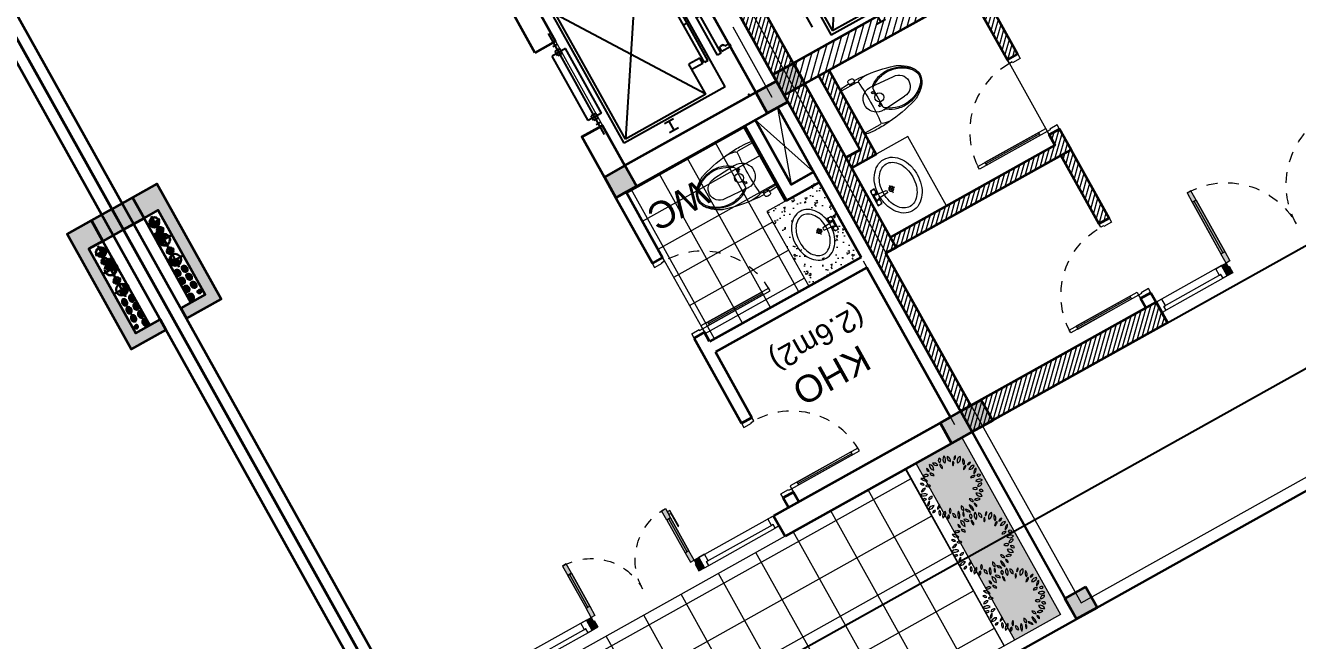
# Model space of a CAD drawing. Header units: millimetres. Extents: x 567980 to 569372, y 2065777 to 2066674.
# Drawn here: x 569128.49 to 569140.37, y 2066338.13 to 2066343.87 of the extents above; entities that cross this region are included whole.
import ezdxf
from ezdxf.enums import TextEntityAlignment as Align

# ---------------------------------------------------------------- set-up
doc = ezdxf.new("R2010")
doc.units = ezdxf.units.MM
for name, pattern in [('ACAD_ISO03W100', [30, 12, -18]), ('CENTER', [3, 1.5, -0.5, 0.5, -0.5]), ('CENTER2', [1.125, 0.75, -0.125, 0.125, -0.125]), ('CONTINOUS', [0]), ('DIVIDEX22', [1.25, 0.625, -0.25, 0, -0.125, 0, -0.25]), ('HIDDEN', [0.75, 0.5, -0.25]), ('PHANTOM2', [1.25, 0.625, -0.125, 0.125, -0.125, 0.125, -0.125]), ('PHANTOM3', [1.5, 0.625, -0.125, 0.125, -0.125, 0.125, -0.125, 0.125, -0.125])]:
    doc.linetypes.add(name, pattern=pattern)
for name, color, linetype, lineweight in [('A-CAY', 76, 'Continuous', 13), ('A-COT VACH', 2, 'Continuous', 35), ('A-CUA', 25, 'Continuous', 5), ('A-DIM', 251, 'Continuous', 15), ('A-HATCH', 251, 'Continuous', 5), ('A-NET THAY', 125, 'Continuous', 18), ('A-NOI THAT', 44, 'Continuous', 9), ('A-TEXT', 7, 'Continuous', 18), ('A-TRUC', 250, 'CENTER', 5), ('A-TUONG', 255, 'Continuous', 35), ('boDnv', 54, 'Continuous', 25), ('E- RANH GIOI', 1, 'CENTER', 13), ('E-NoiThat', 32, 'Continuous', 9), ('N1.1-CN', 4, 'CONTINOUS', 35), ('N1.3-TN', 6, 'CENTER2', 35), ('N1.4-TP', 4, 'PHANTOM2', 35), ('N1.5-TH', 2, 'PHANTOM3', 30), ('N1.6-NM', 3, 'DIVIDEX22', 30), ('N4-OTHER1', 143, 'CONTINOUS', 15)]:
    doc.layers.add(name, color=color, linetype=linetype, lineweight=lineweight)
for name, color, linetype in [('A-NOITHAT', 252, 'Continuous'), ('ChiaLo', 128, 'CENTER'), ('datOlienke', 42, 'Continuous'), ('LoLK', 6, 'Continuous'), ('M-CD', 40, 'ACAD_ISO03W100'), ('M-Control', 170, 'CENTER2'), ('M-RP', 140, 'Continuous'), ('RANHGIOI', 2, 'HIDDEN'), ('ViaHeS', 32, 'Continuous')]:
    doc.layers.add(name, color=color, linetype=linetype)
doc.styles.add('A1-arial', font='arial.ttf')
doc.styles.add('rms', font='romans.shx', dxfattribs={"width": 0.7, "bigfont": 'vns.shx'})
doc.linetypes.add('ADL', pattern='A,0.125,-0.15,["++",rms,S=0.5,R=0,X=0,Y=-0.2245],-1.35,1.125', length=2.75)
pattern_1 = [(45, (0, 0), (-39.7748, 39.7748), [])]

# ---------------------------------------------------------------- blocks, each defined once
blk = doc.blocks.new('NEN')
at = {"layer": 'boDnv', "color": 10, "linetype": 'ADL', "ltscale": 0.25}
blk.add_lwpolyline([(447.024, -28.766, 0.001711), (440.579, -16.796), (434.623, -15.073), (276.129, -103.512), (274.235, -109.654), (280.307, -121.793)], format="xyb", close=True, dxfattribs=at)
at = {"layer": 'ChiaLo', "ltscale": 5}
for points in [[(431.083, -15.903), (440.828, -33.368)], [(425.843, -18.827), (435.588, -36.292)], [(448.369, -29.161), (362.235, -77.223), (352.49, -59.758)]]:
    blk.add_lwpolyline(points, dxfattribs=at)
at = {"layer": 'datOlienke'}
blk.add_lwpolyline([(448.369, -29.161, 0.001887), (441.258, -15.951), (434.5, -13.997), (275.291, -102.834), (273.162, -109.742), (279.88, -123.176)], format="xyb", close=True, dxfattribs=at)
at = {"layer": 'LoLK'}
blk.add_lwpolyline([(441.258, -15.951), (434.5, -13.997), (431.083, -15.903), (440.828, -33.368), (448.369, -29.161, 0.001887)], format="xyb", close=True, dxfattribs=at)
for points in [[(431.083, -15.903), (425.843, -18.827), (435.588, -36.292), (440.828, -33.368)], [(425.843, -18.827), (420.604, -21.751), (430.349, -39.216), (435.588, -36.292)]]:
    blk.add_lwpolyline(points, close=True, dxfattribs=at)
at = {"layer": 'RANHGIOI', "color": 1, "ltscale": 9, "const_width": 1}
blk.add_lwpolyline([(-499.271, -471.636), (-50.48, -321.024, 0.050684), (130.425, -239.135), (301.319, -139.843), (460, -51.299, 0.006594), (435.293, -5.051), (303.078, 234.769), (284.672, 225.077), (-55.993, 76.586), (-56.839, 76.223, -0.005137), (-90.743, 62.093)], format="xyb", dxfattribs=at)
at = {"layer": 'ViaHeS'}
blk.add_lwpolyline([(441.258, -15.951), (434.5, -13.997), (275.291, -102.834), (273.162, -109.742), (288.93, -141.269), (295.49, -143.229), (301.319, -139.843), (453.888, -54.71), (456.773, -45.088, 0.004151)], format="xyb", close=True, dxfattribs=at)
blk.add_lwpolyline([(450.717, -33.576), (448.369, -29.161), (279.88, -123.176), (282.119, -127.653), (450.717, -33.576)], dxfattribs=at)
blk = doc.blocks.new('NEN A')
at = {"layer": 'datOlienke'}
blk.add_lwpolyline([(7.63, 25, 0.001887), (7.857, 40), (2.908, 45), (-179.409, 45), (-184.635, 40.005), (-185.313, 25)], format="xyb", close=True, dxfattribs=at)
at = {"layer": 'LoLK'}
for points in [[(-7.005, 45), (-13.005, 45), (-13.005, 25), (-7.005, 25)], [(-1.005, 45), (-7.005, 45), (-7.005, 25), (-1.005, 25)]]:
    blk.add_lwpolyline(points, close=True, dxfattribs=at)
blk.add_lwpolyline([(7.857, 40), (2.908, 45), (-1.005, 45), (-1.005, 25), (7.63, 25, 0.001887)], format="xyb", close=True, dxfattribs=at)
blk = doc.blocks.new('*U308')
h = blk.add_hatch(color=254)
h.dxf.hatch_style = 1
h.paths.add_polyline_path([(22, 345), (22, 514), (50, 514), (50, 486), (27, 486), (27, 345)])
h = blk.add_hatch(color=253)
h.dxf.hatch_style = 1
h.paths.add_polyline_path([(50, 450), (90, 450), (90, 550), (50, 550)])
h.paths.add_polyline_path([(50, 100), (90, 100), (90, 0), (50, 0)])
h = blk.add_hatch(color=253)
h.dxf.hatch_style = 1
h.paths.add_polyline_path([(1150, 100), (1110, 100), (1110, 0), (1150, 0)])
h.paths.add_polyline_path([(1150, 450), (1110, 450), (1110, 550), (1150, 550)])
h = blk.add_hatch(color=254)
h.dxf.hatch_style = 1
h.paths.add_polyline_path([(50, 450), (90, 450), (90, 100), (50, 100)])
h = blk.add_hatch(color=254)
h.dxf.hatch_style = 1
h.paths.add_polyline_path([(1110, 450), (1150, 450), (1150, 100), (1110, 100)])
h = blk.add_hatch(color=253)
h.dxf.hatch_style = 1
h.paths.add_polyline_path([(0, 0), (50, 0), (50, -40), (60, -40), (60, -110), (0, -110)])
h = blk.add_hatch(color=253)
h.dxf.hatch_style = 1
h.paths.add_polyline_path([(1200, 0), (1150, 0), (1150, -40), (1140, -40), (1140, -110), (1200, -110)])
at = {"linetype": 'Continuous'}
blk.add_line((70, 100), (70, 450), dxfattribs=at)
for p, q in [((90, 450), (90, 100)), ((1110, 450), (1110, 100)), ((1130, 100), (1130, 450))]:
    blk.add_line(p, q)
for points in [[(22, 345), (22, 514), (50, 514), (50, 486), (27, 486), (27, 345)], [(50, 450), (90, 450), (90, 100), (50, 100)], [(1110, 450), (1150, 450), (1150, 100), (1110, 100)], [(0, 0), (50, 0), (50, -40), (60, -40), (60, -110), (0, -110)], [(1200, 0), (1150, 0), (1150, -40), (1140, -40), (1140, -110), (1200, -110)]]:
    blk.add_lwpolyline(points, close=True)
for points in [[(50, 450), (90, 450), (90, 550), (50, 550), (50, 450)], [(1150, 450), (1110, 450), (1110, 550), (1150, 550), (1150, 450)], [(50, 453), (50, 100)], [(1150, 453), (1150, 100)], [(50, 100), (90, 100), (90, 0), (50, 0), (50, 100)], [(1150, 100), (1110, 100), (1110, 0), (1150, 0), (1150, 100)]]:
    blk.add_lwpolyline(points)
at = {"linetype": 'HIDDEN', "ltscale": 30}
for points in [[(600, 0, 0.414214), (50, 550, 0.414214)], [(600, 0, -0.414214), (1150, 550, -0.414214)]]:
    blk.add_lwpolyline(points, format="xyb", dxfattribs=at)
blk = doc.blocks.new('*U295')
at = {"ltscale": 10}
for p, q in [((800, 0), (0, 0)), ((755, -70), (45, -70)), ((755, -110), (45, -110))]:
    blk.add_line(p, q, dxfattribs=at)
for points in [[(0, -110), (45, -110), (45, -70), (60, -70), (60, 0), (0, 0)], [(800, -110), (755, -110), (755, -70), (740, -70), (740, 0), (800, 0)]]:
    blk.add_lwpolyline(points, close=True, dxfattribs=at)
blk = doc.blocks.new('*U307')
blk.add_line((70, -100), (70, -867))
for points in [[(0, 147), (60, 147), (60, 40), (50, 40), (50, 0), (0, 0)], [(1067, 147), (1007, 147), (1007, 40), (1017, 40), (1017, 0), (1067, 0)], [(50, 0), (50, -967), (90, -967), (90, 0)], [(50, -100), (90, -100), (90, -867), (50, -867)]]:
    blk.add_lwpolyline(points, close=True)
at = {"linetype": 'HIDDEN'}
blk.add_arc((50, 0), 967, 270, 0, dxfattribs=at)
blk = doc.blocks.new('AP11B2')
at = {"layer": 'A-NOITHAT'}
for p, q in [((360, 1492), (-360, 1492)), ((-360, 1342), (-360, 1492)), ((360, 1342), (360, 1492)), ((558, 1417), (-568, 1417)), ((-435, 1392), (-435, 1442)), ((-385, 1392), (-385, 1442)), ((-335, 1442), (-385, 1442)), ((-335, 1392), (-385, 1392)), ((-335, 1392), (-335, 1442)), ((385, 1442), (335, 1442)), ((335, 1392), (335, 1442)), ((385, 1392), (335, 1392)), ((385, 1392), (385, 1442)), ((435, 1392), (435, 1442)), ((-725, 166), (-725, 1292)), ((725, 1292), (-725, 1292)), ((-695, 366), (-695, 1262)), ((695, 1262), (-695, 1262)), ((695, 366), (-695, 1262)), ((-695, 366), (695, 1262)), ((360, 1342), (-360, 1342)), ((695, 366), (695, 1262)), ((725, 166), (725, 1292)), ((-850, 757), (-850, 857)), ((-750, 807), (-850, 807)), ((-750, 757), (-750, 857)), ((750, 757), (750, 857)), ((750, 807), (850, 807)), ((850, 757), (850, 857)), ((-360, 366), (-695, 366)), ((-420, 246), (-420, 366)), ((-360, 246), (-360, 366)), ((695, 366), (360, 366)), ((360, 246), (360, 366)), ((420, 246), (420, 366)), ((725, 166), (-725, 166)), ((-360, 246), (-420, 246)), ((417, 226), (-417, 226)), ((-417, 186), (-417, 226)), ((417, 186), (-417, 186)), ((0, 186), (0, 226)), ((420, 246), (360, 246)), ((417, 186), (417, 226)), ((417, 79), (-417, 79)), ((-417, 39), (-417, 79)), ((417, 39), (-417, 39)), ((-407, -67), (-407, 25)), ((-367, 25), (-407, 25)), ((-357, -15), (-357, 15)), ((0, 39), (0, 79)), ((357, -15), (357, 15)), ((407, 25), (367, 25)), ((407, -67), (407, 25)), ((417, 39), (417, 79)), ((-387, -77), (-397, -77)), ((-377, -67), (-377, -25)), ((-367, -25), (-377, -25)), ((377, -25), (367, -25)), ((377, -67), (377, -25)), ((397, -77), (387, -77))]:
    blk.add_line(p, q, dxfattribs=at)
for centre, start, end in [((-367, 15), 0, 90), ((367, 15), 90, 180), ((-397, -67), 180, 270), ((-387, -67), 270, 0), ((-367, -15), 270, 0), ((367, -15), 180, 270), ((387, -67), 180, 270), ((397, -67), 270, 0)]:
    blk.add_arc(centre, 10, start, end, dxfattribs=at)
for p in [(-900, 0), (900, 0)]:
    blk.add_point(p, dxfattribs=at)
blk = doc.blocks.new('*U306')
blk.add_line((70, -100), (70, -867))
for points in [[(0, 147), (60, 147), (60, 40), (50, 40), (50, 0), (0, 0)], [(1067, 147), (1007, 147), (1007, 40), (1017, 40), (1017, 0), (1067, 0)], [(50, 0), (50, -967), (90, -967), (90, 0)], [(50, -100), (90, -100), (90, -867), (50, -867)]]:
    blk.add_lwpolyline(points, close=True)
at = {"linetype": 'HIDDEN'}
blk.add_arc((50, 0), 967, 270, 0, dxfattribs=at)
blk = doc.blocks.new('cot 220')
at = {"layer": 'A-COT VACH'}
h = blk.add_hatch(color=256, dxfattribs=at)
h.dxf.hatch_style = 1
h.paths.add_polyline_path([(110, 110), (-110, 110), (-110, -110), (110, -110)])
blk.add_lwpolyline([(-110, -110), (110, -110), (110, 110), (-110, 110)], close=True, dxfattribs=at)
blk = doc.blocks.new('xi')
for p, q in [((31751, -119432), (31751, -119586)), ((31977, -119418), (31763, -119418)), ((31977, -119418), (32191, -119418)), ((32202, -119432), (32202, -119586)), ((32234, -119513), (32202, -119517)), ((32215, -119526), (32202, -119526)), ((32215, -119563), (32202, -119563)), ((32234, -119573), (32202, -119569)), ((32215, -119516), (32215, -119571)), ((32256, -119534), (32256, -119553)), ((31855, -119684), (31870, -119914)), ((31858, -119700), (31867, -119700)), ((31879, -119691), (32075, -119691)), ((31900, -119663), (31900, -119691)), ((31902, -119661), (31912, -119661)), ((31914, -119663), (31914, -119691)), ((31914, -119678), (31927, -119678)), ((31929, -119680), (31929, -119691)), ((32025, -119680), (32025, -119691)), ((32040, -119678), (32027, -119678)), ((32040, -119663), (32040, -119691)), ((32052, -119661), (32042, -119661)), ((32054, -119663), (32054, -119691)), ((32098, -119684), (32083, -119914)), ((32096, -119700), (32087, -119700))]:
    blk.add_line(p, q)
blk.add_circle((31977, -119703), 42.5)
for points in [[(31726, -119541), (31726, -119510), (31728, -119478), (31732, -119447)], [(31732, -119447), (31733, -119431), (31746, -119418), (31763, -119418)], [(31751, -119432), (31751, -119424), (31758, -119418), (31766, -119418)], [(32187, -119418), (32195, -119418), (32202, -119424), (32202, -119432)], [(32191, -119418), (32207, -119418), (32220, -119431), (32221, -119447)], [(32221, -119447), (32224, -119469), (32226, -119492), (32226, -119514)], [(31732, -119673), (31727, -119629), (31725, -119585), (31726, -119541)], [(31744, -119622), (31747, -119614), (31752, -119607), (31758, -119601)], [(31758, -119601), (31754, -119597), (31751, -119592), (31751, -119586)], [(31977, -119611), (31904, -119610), (31831, -119607), (31758, -119601)], [(32195, -119601), (32122, -119607), (32050, -119610), (31977, -119611)], [(32202, -119586), (32202, -119592), (32199, -119597), (32195, -119601)], [(32195, -119601), (32201, -119607), (32206, -119614), (32209, -119622)], [(32228, -119573), (32227, -119606), (32225, -119639), (32221, -119673)], [(31790, -119971), (31759, -119874), (31740, -119774), (31732, -119673)], [(31735, -119709), (31735, -119679), (31738, -119650), (31744, -119622)], [(31801, -119805), (31810, -119769), (31827, -119734), (31850, -119704)], [(31820, -119788), (31832, -119754), (31849, -119723), (31871, -119695)], [(31850, -119704), (31852, -119701), (31854, -119700), (31858, -119700)], [(31871, -119695), (31873, -119692), (31875, -119691), (31879, -119691)], [(31900, -119663), (31900, -119662), (31901, -119661), (31902, -119661)], [(31912, -119661), (31913, -119661), (31914, -119662), (31914, -119663)], [(31927, -119678), (31928, -119678), (31929, -119679), (31929, -119680)], [(32025, -119680), (32025, -119679), (32026, -119678), (32027, -119678)], [(32040, -119663), (32040, -119662), (32041, -119661), (32042, -119661)], [(32052, -119661), (32053, -119661), (32054, -119662), (32054, -119663)], [(32075, -119691), (32078, -119691), (32081, -119692), (32083, -119695)], [(32083, -119695), (32104, -119723), (32122, -119754), (32134, -119788)], [(32096, -119700), (32099, -119700), (32102, -119701), (32104, -119704)], [(32104, -119704), (32127, -119734), (32143, -119769), (32152, -119805)], [(32221, -119673), (32214, -119774), (32194, -119874), (32163, -119971)], [(32209, -119622), (32215, -119650), (32218, -119679), (32218, -119709)], [(31797, -119926), (31789, -119886), (31790, -119845), (31801, -119805)], [(31899, -120097), (31831, -120035), (31796, -119943), (31805, -119851)], [(31805, -119851), (31807, -119829), (31812, -119808), (31820, -119788)], [(32148, -119851), (32158, -119943), (32123, -120035), (32054, -120097)], [(32134, -119788), (32141, -119808), (32146, -119829), (32148, -119851)], [(32152, -119805), (32163, -119845), (32165, -119886), (32157, -119926)], [(31803, -120001), (31798, -119992), (31793, -119981), (31790, -119971)], [(31882, -120098), (31839, -120049), (31809, -119990), (31797, -119926)], [(31977, -120018), (31919, -120018), (31872, -119972), (31870, -119914)], [(32083, -119914), (32082, -119972), (32034, -120018), (31977, -120018)], [(32157, -119926), (32144, -119990), (32115, -120049), (32071, -120098)], [(32163, -119971), (32160, -119981), (32156, -119992), (32151, -120001)], [(31868, -120091), (31842, -120065), (31820, -120035), (31803, -120001)], [(31977, -120138), (31936, -120138), (31896, -120121), (31868, -120091)], [(32085, -120091), (32057, -120121), (32018, -120138), (31977, -120138)], [(32151, -120001), (32134, -120035), (32112, -120065), (32085, -120091)], [(32054, -120097), (32010, -120138), (31943, -120138), (31899, -120097)]]:
    blk.add_open_spline(points, degree=3)
for points in [[(31855, -119684), (31847, -119617), (31896, -119556), (31963, -119549), (31968, -119548), (31972, -119548), (31977, -119548)], [(31977, -119548), (32044, -119548), (32099, -119603), (32099, -119670), (32099, -119675), (32099, -119679), (32098, -119684)], [(32234, -119513), (32245, -119512), (32256, -119521), (32256, -119533), (32256, -119534), (32256, -119534), (32256, -119534)], [(32256, -119553), (32256, -119564), (32246, -119574), (32234, -119574), (32234, -119574), (32234, -119574), (32234, -119573)], [(32071, -120098), (32024, -120150), (31944, -120154), (31892, -120107), (31888, -120104), (31885, -120101), (31882, -120098)]]:
    blk.add_open_spline(points, degree=3, knots=[0, 0, 0, 0, 1, 1, 1, 2, 2, 2, 2])
blk = doc.blocks.new('A$C78CE4EF6')
at = {"linetype": 'Continuous'}
for points in [[(273, 408), (220, 408), (220, 428), (220, 448), (290, 448), (360, 448), (360, 428), (360, 408), (308, 408)], [(323, 438), (258, 438)], [(260, 428), (271, 428)], [(320, 428), (310, 428)], [(255, 282), (290, 282), (326, 282)], [(290, 251), (290, 308)]]:
    blk.add_lwpolyline(points, dxfattribs=at)
for points in [[(40, 215, 0.136399), (60, 141, 0.10697), (119, 79, 0.081394), (196, 43, 0.069468), (290, 30, 0.069468), (384, 43, 0.081394), (461, 79, 0.10697), (520, 141, 0.136399), (540, 215, 0.136399), (520, 289, 0.10697), (461, 351, 0.081394), (384, 387, 0.069468), (290, 400, 0.069468), (196, 387, 0.081394), (119, 351, 0.10697), (60, 289, 0.136399)], [(83, 215, 0.136399), (97, 164, 0.10697), (144, 114, 0.081394), (208, 84, 0.069468), (290, 73, 0.069468), (372, 84, 0.081394), (436, 114, 0.10697), (483, 164, 0.136399), (497, 215, 0.136399), (483, 266, 0.10697), (436, 316, 0.081394), (372, 346, 0.069468), (290, 357, 0.069468), (208, 346, 0.081394), (144, 316, 0.10697), (97, 266, 0.136399)]]:
    blk.add_lwpolyline(points, format="xyb", close=True, dxfattribs=at)
blk.add_lwpolyline([(258, 418), (267, 418, -0.385832), (272, 413), (279, 326, 0.270314), (302, 326), (309, 413, -0.385832), (314, 418), (323, 418)], format="xyb", dxfattribs=at)
for centre, radius in [((240, 428), 20), ((340, 428), 20), ((290, 282), 21.6), ((290, 282), 17.2)]:
    blk.add_circle(centre, radius, dxfattribs=at)
blk = doc.blocks.new('N-ONGDUNG')
at = {"layer": 'N4-OTHER1', "ltscale": 10}
h = blk.add_hatch(dxfattribs=at)
h.set_pattern_fill('ANSI31', color=256, scale=36, angle=-90, style=0)
h.set_pattern_definition([(315, (39548.85, 159241.4585), (3.18198052, 3.18198052), [])])
h.paths.add_polyline_path([(0, 45, -0.414214), (45, 0), (0, 0)])
h.paths.add_polyline_path([(-45, 0, -0.414214), (0, 45), (0, 0, 1)])
h.paths.add_polyline_path([(0, 0), (45, 0, -1)])
at = {"linetype": 'Continuous', "ltscale": 10}
for p, q in [((63, 0), (-63, 0)), ((0, 63), (0, -63))]:
    blk.add_line(p, q, dxfattribs=at)
blk.add_circle((0, 0), 45, dxfattribs=at)
for centre, start, end in [((-22.5, 0), 0, 180), ((22.5, 0), 180, 0)]:
    blk.add_arc(centre, 22.5, start, end, dxfattribs=at)
blk = doc.blocks.new('$cc')
h = blk.add_hatch()
h.set_pattern_fill('_USER', color=8, scale=0.05, angle=45, style=0, pattern_type=0)
h.set_pattern_definition([(45, (-200956.024176, 465343.044346), (-0.0353553390593, 0.0353553390593), [])])
edge = h.paths.add_edge_path()
edge.add_arc((-0.19, -0.25), 0.313, -53.1301, 53.1301, ccw=False)
edge.add_arc((0, 0), 0.5, 90, 270, ccw=False)
edge.add_arc((0.19, 0.25), 0.312, 126.8699, 233.1301)
at = {"color": 8}
blk.add_lwpolyline([(0, 0, -0.5), (0, -0.5, -1), (0, 0.5, 0.5), (0, 0, 0.333333), (0, 0, 0.333333)], format="xyb", dxfattribs=at)
blk.add_circle((0, 0), 0.5)
blk = doc.blocks.new('A$C9810a9bf')
at = {"layer": 'M-RP', "ltscale": 200}
for centre, radius in [((-14.75, 0), 14.75), ((-14.75, 0), 4.75), ((17.95, 0), 17.95), ((17.95, 0), 7.95)]:
    blk.add_circle(centre, radius, dxfattribs=at)
blk.add_ellipse((3.2, 0), major_axis=(-32.7, 0), ratio=0.75611402, dxfattribs=at)
at = {"layer": 'M-RP', "ltscale": 200, "xscale": 9.5, "yscale": 9.5, "zscale": 9.5, "rotation": 180}
blk.add_blockref('$cc', (-14.75, 0), dxfattribs=at)
at = {"layer": 'M-RP', "ltscale": 200, "xscale": 15.9, "yscale": 15.9, "zscale": 15.9}
blk.add_blockref('$cc', (17.95, 0), dxfattribs=at)
blk = doc.blocks.new('A$Caa2107e4')
at = {"layer": 'M-Control', "ltscale": 0.03}
for centre, radius in [((-14.75, 0), 14.75), ((-14.75, 0), 4.75), ((17.95, 0), 17.95), ((17.95, 0), 7.95)]:
    blk.add_circle(centre, radius, dxfattribs=at)
blk.add_ellipse((3.2, 0), major_axis=(-32.7, 0), ratio=0.75611402, dxfattribs=at)
at = {"layer": 'M-Control', "ltscale": 0.03, "xscale": 9.5, "yscale": 9.5, "zscale": 9.5, "rotation": 180}
blk.add_blockref('$cc', (-14.75, 0), dxfattribs=at)
at = {"layer": 'M-Control', "ltscale": 0.03, "xscale": 15.9, "yscale": 15.9, "zscale": 15.9}
blk.add_blockref('$cc', (17.95, 0), dxfattribs=at)
blk = doc.blocks.new('truc kt')
at = {"layer": 'A-HATCH'}
h = blk.add_hatch(color=256, dxfattribs=at)
h.dxf.hatch_style = 1
h.paths.add_polyline_path([(110, 1010), (110, 1120), (-260, 1120), (-260, -110), (0, -110), (0, 110), (-150, 110), (-150, 1010)])
at = {"layer": 'A-TUONG'}
for points in [[(110, 1010), (110, 1120), (-260, 1120), (-260, -110), (0, -110), (0, 110), (-150, 110), (-150, 1010), (110, 1010)], [(0, 110), (0, 1010)]]:
    blk.add_lwpolyline(points, dxfattribs=at)
at = {"layer": 'M-CD', "xscale": 34, "yscale": 34, "zscale": 34}
blk.add_blockref('$cc', (-116, 961), dxfattribs=at)
at = {"layer": 'M-RP', "ltscale": 200, "rotation": 90}
for name, p in [('A$C9810a9bf', (-26, 961)), ('A$Caa2107e4', (-26, 961)), ('A$C9810a9bf', (-101, 876)), ('A$Caa2107e4', (-101, 876)), ('A$C9810a9bf', (-26, 876)), ('A$Caa2107e4', (-26, 876)), ('A$C9810a9bf', (-101, 790)), ('A$Caa2107e4', (-101, 790)), ('A$C9810a9bf', (-101, 705)), ('A$Caa2107e4', (-101, 705)), ('A$C9810a9bf', (-26, 790)), ('A$Caa2107e4', (-26, 790)), ('A$C9810a9bf', (-26, 705)), ('A$Caa2107e4', (-26, 705))]:
    blk.add_blockref(name, p, dxfattribs=at)
at = {"layer": 'N1.1-CN', "xscale": 0.4444444444444456, "yscale": 0.4444444444444456, "zscale": 0.4444444444444456, "rotation": 90}
blk.add_blockref('N-ONGDUNG', (-20, 309), dxfattribs=at)
at = {"layer": 'N1.3-TN', "xscale": -1, "rotation": 270}
blk.add_blockref('N-ONGDUNG', (-65, 192), dxfattribs=at)
at = {"layer": 'N1.4-TP', "xscale": 1.222222222222222, "yscale": 1.222222222222222, "zscale": 1.222222222222222, "rotation": 270}
blk.add_blockref('N-ONGDUNG', (-65, 376), dxfattribs=at)
at = {"layer": 'N1.5-TH', "xscale": 0.6666666666666677, "yscale": 0.6666666666666677, "zscale": 0.6666666666666677, "rotation": 90}
for p in [(-65, 495), (-76, 282)]:
    blk.add_blockref('N-ONGDUNG', p, dxfattribs=at)
at = {"layer": 'N1.6-NM', "xscale": -1.222222222222222, "yscale": 1.222222222222222, "zscale": 1.222222222222222, "rotation": 270}
blk.add_blockref('N-ONGDUNG', (-65, 592), dxfattribs=at)
blk = doc.blocks.new('mb-cay40')
at = {"color": 0, "linetype": 'ByBlock'}
for centre, radius, start, end in [((-427, 694), 54.1, 146.8151, 244.0193), ((-496, 675), 54.1, 326.8151, 64.0193), ((-300, 710), 100, 149.4737, 231.7586), ((-448, 683), 100, 329.4737, 51.7586), ((-231, 779), 98.1, 192.306, 259.6849), ((-344, 662), 98.1, 12.306, 79.6849), ((-136, 737), 62.9, 125.4093, 202.7101), ((-231, 764), 62.9, 305.4093, 22.7101), ((16, 684), 137, 133.8117, 194.3077), ((-211, 749), 137, 313.8117, 14.3077), ((113, 711), 137, 163.4642, 212.7906), ((-134, 676), 137, 343.4642, 32.7906), ((-654, 503), 44.2, 163.4933, 274.4697), ((-693, 471), 44.2, 343.4933, 94.4697), ((-542, 597), 98.1, 183.3189, 263.1904), ((-651, 494), 98.1, 3.3189, 83.1904), ((-554, 556), 69.9, 25.4537, 116.6852), ((-522, 648), 69.9, 205.4537, 296.6852), ((-390, 597), 66.9, 168.8066, 257.6391), ((-470, 545), 66.9, 348.8066, 77.6391), ((-148, 638), 79.7, 145.5248, 220.8327), ((-273, 631), 79.7, 325.5248, 40.8327), ((49, 562), 68.8, 103.8914, 198.9039), ((-33, 607), 68.8, 283.8914, 18.9039), ((138, 616), 80.6, 104.1004, 168.465), ((40, 710), 80.6, 284.1004, 348.465), ((230, 506), 141, 100.3005, 160.4476), ((72, 692), 141, 280.3005, 340.4476), ((260, 521), 76.9, 122.5817, 207.18), ((150, 551), 76.9, 302.5817, 27.18), ((300, 426), 53.5, 59.9815, 155.6676), ((-743, 226), 96, 30.9482, 110.5784), ((-695, 365), 96, 210.9482, 290.5784), ((-680, 301), 102, 69.7201, 135.6489), ((-718, 468), 102, 249.7201, 315.6489), ((-620, 357), 75.8, 22.5723, 98.3335), ((-561, 461), 75.8, 202.5723, 278.3335), ((213, 369), 79.6, 86.0282, 161.3698), ((143, 474), 79.6, 266.0282, 341.3698), ((320, 284), 110, 64.7353, 140.5781), ((282, 453), 110, 244.7353, 320.5781), ((278, 494), 53.5, 239.9815, 335.6676), ((359, 242), 79.1, 90.2529, 173.5221), ((280, 330), 79.1, 270.2529, 353.5221), ((-767, 152), 75.6, 44.2576, 108.5927), ((-736, 277), 75.6, 224.2576, 288.5927), ((-787, 176), 111, 280.8762, 345.4479), ((-659, 40), 111, 100.8762, 165.4479), ((-690, -39), 87.4, 54.9745, 151.3792), ((-716, 74), 87.4, 234.9745, 331.3792), ((-638, 119), 83.9, 60.5095, 129.292), ((-649, 257), 83.9, 240.5095, 309.292), ((159, -75), 77.3, 28.8072, 103.9199), ((208, 37), 77.3, 208.8072, 283.9199), ((243, 141), 78, 58.8748, 131.2135), ((232, 267), 78, 238.8748, 311.2135), ((314, -59), 90.4, 71.3712, 141.7535), ((272, 83), 90.4, 251.3712, 321.7535), ((293, 25), 97.6, 29.1952, 106.7189), ((350, 166), 97.6, 209.1952, 286.7189), ((344, 142), 53.6, 28.1981, 112.1918), ((371, 217), 53.6, 208.1981, 292.1918), ((-675, -123), 70, 71.8192, 140.0818), ((-707, -12), 70, 251.8192, 320.0818), ((-557, -163), 78, 113.4753, 203.456), ((-660, -123), 78, 293.4753, 23.456), ((-617, 21), 75, 267.1724, 337.2365), ((-551, -83), 75, 87.1724, 157.2365), ((-605, -147), 107, 271.6328, 352.0268), ((-496, -269), 107, 91.6328, 172.0268), ((-342, -221), 95.9, 122.8873, 186.7253), ((-489, -152), 95.9, 302.8873, 6.7253), ((-133, -236), 75.4, 148.7877, 221.5977), ((-253, -247), 75.4, 328.7877, 41.5977), ((-19, -211), 70.3, 353.65, 74.6514), ((70, -151), 70.3, 173.65, 254.6514), ((113, -290), 96.7, 38.6962, 106.2415), ((162, -137), 96.7, 218.6962, 286.2415), ((133, -213), 116, 6.5487, 76.8911), ((275, -87), 116, 186.5487, 256.8911), ((243, -118), 50.7, 359.2557, 87.6287), ((296, -68), 50.7, 179.2557, 267.6287), ((-473, -294), 49.3, 76.5419, 193.4774), ((-509, -257), 49.3, 256.5419, 13.4774), ((-314, -281), 91.1, 159.117, 230.3606), ((-457, -318), 91.1, 339.117, 50.3606), ((-220, -348), 109, 122.117, 201.7275), ((-379, -297), 109, 302.117, 21.7275), ((-170, -364), 62.5, 129.7475, 206.0709), ((-267, -343), 62.5, 309.7475, 26.0709), ((-160, -372), 84.6, 5.3196, 80.419), ((-61, -281), 84.6, 185.3196, 260.419), ((100, -278), 148, 165.2071, 218.3217), ((-159, -332), 148, 345.2071, 38.3217), ((110, -276), 64.3, 156.7754, 231.288), ((11, -301), 64.3, 336.7754, 51.288)]:
    blk.add_arc(centre, radius, start, end, dxfattribs=at)
blk = doc.blocks.new('*U312')
at = {"layer": 'A-CAY', "xscale": 0.0005000000000000001, "yscale": 0.0005000000000000001, "zscale": 0.0005000000000000001, "rotation": 296.5718179110141}
blk.add_blockref('mb-cay40', (-0.044, -0.134), dxfattribs=at)
blk = doc.blocks.new('*U313')
at = {"layer": 'A-NET THAY', "color": 0, "linetype": 'ByBlock', "lineweight": -2, "transparency": 16777216}
for p in [(0, 0), (0.6, 0), (1.2, 0)]:
    blk.add_blockref('*U312', p, dxfattribs=at)
blk = doc.blocks.new('MBT1 A1')
at = {"layer": 'A-HATCH', "true_color": 0x46cb3a}
h = blk.add_hatch(dxfattribs=at)
h.set_pattern_fill('CROSS', color=95, scale=0.2, angle=-63.4282, double=1)
h.set_pattern_definition([(296.571818, (-410.51707, -66.48982), (0.0670846797, -0.022352757), [0.025, -0.075]), (26.571818, (-410.522656, -66.50659), (0.022352757, 0.0670846797), [0.025, -0.075])])
h.paths.add_polyline_path([(0.6, -0.11), (0.11, -0.11), (0.11, -2), (0.22, -2), (0.6, -2)])
h.paths.add_polyline_path([(5.89, -0.11), (5.4, -0.11), (5.4, -2), (5.89, -2)])
at = {"layer": 'A-HATCH'}
h = blk.add_hatch(dxfattribs=at)
h.set_pattern_fill('SQRTMPLT', color=256, scale=0.4, pattern_type=2)
h.set_pattern_definition([(6e-15, (-410.51707, -66.48982), (-3e-17, 0.4), []), (90, (-410.51707, -66.48982), (-0.4, 0), [])])
h.paths.add_polyline_path([(4.8, -2), (5.29, -2), (5.29, -0.11), (0.71, -0.11), (0.71, -2), (2, -2)])
at = {"layer": 'A-HATCH', "ltscale": 100}
h = blk.add_hatch(dxfattribs=at)
h.set_pattern_fill('AR-CONC', color=251, scale=0.03, double=1)
h.set_pattern_definition([(50, (-4959.39346, 138.08166), (0.215178055, -0.0188256405), [0.0225, -0.2475]), (355, (-4959.39346, 138.08166), (-0.0416254, 0.22565764), [0.018, -0.198]), (100.4514445, (-4959.37553, 138.0801), (0.173552654, 0.206831997), [0.019122058, -0.210342634]), (46.1842, (-4959.39346, 138.14166), (0.320172399, -0.049655784), [0.03375, -0.37125]), (96.6356355, (-4959.36678, 138.13752), (0.280398584, 0.29223558), [0.028683103, -0.315514128]), (351.184164, (-4959.39346, 138.14166), (0.280398584, 0.29223558), [0.027, -0.297]), (21, (-4959.36346, 138.12666), (0.1790721156, -0.120785667), [0.0225, -0.2475]), (326, (-4959.36346, 138.12666), (0.0729946, 0.217545014), [0.018, -0.198]), (71.4514447, (-4959.34854, 138.1166), (0.252066713, 0.096759346), [0.019122057, -0.210342634]), (37.5, (-4959.39346, 138.08166), (0.0036479566, 0.0998681561), [0, -0.1956, 0, -0.201, 0, -0.19875]), (7.5, (-4959.39346, 138.08166), (0.0789208612, 0.1183235136), [0, -0.1146, 0, -0.1911, 0, -0.07575]), (327.5, (-4959.46036, 138.08166), (0.1601467309, -0.0067664615), [0, -0.075, 0, -0.234, 0, -0.3105]), (317.5, (-4959.49036, 138.08166), (0.174955851, 0.0300314947), [0, -0.0975, 0, -0.1554, 0, -0.2205])])
h.paths.add_polyline_path([(0.67, -4.75), (0.11, -4.75), (0.109, -4.573), (0.109, -3.93), (0.668, -3.93)])
edge = h.paths.add_edge_path(flags=16)
edge.add_arc((0.31, -4.364), 0.262, 325.4915, 344.1045)
edge.add_arc((0.232, -4.342), 0.343, 344.1045, 360)
edge.add_arc((0.232, -4.342), 0.343, 360, 375.8955)
edge.add_arc((0.31, -4.32), 0.262, 15.8955, 34.5085)
edge.add_arc((0.359, -4.286), 0.203, 34.5085, 58.9314)
edge.add_arc((0.39, -4.235), 0.143, 58.9314, 90)
edge.add_arc((0.39, -4.235), 0.143, 90, 121.0686)
edge.add_arc((0.421, -4.286), 0.203, 121.0686, 145.4915)
edge.add_arc((0.47, -4.32), 0.262, 145.4915, 164.1045)
edge.add_arc((0.548, -4.342), 0.343, 164.1045, 177.0498)
edge.add_line((0.205, -4.324), (0.197, -4.324))
edge.add_line((0.197, -4.324), (0.197, -4.272))
edge.add_line((0.197, -4.272), (0.177, -4.272))
edge.add_line((0.177, -4.272), (0.157, -4.272))
edge.add_line((0.157, -4.272), (0.157, -4.342))
edge.add_line((0.157, -4.342), (0.157, -4.412))
edge.add_line((0.157, -4.412), (0.177, -4.412))
edge.add_line((0.177, -4.412), (0.197, -4.412))
edge.add_line((0.197, -4.412), (0.197, -4.359))
edge.add_line((0.197, -4.359), (0.205, -4.359))
edge.add_arc((0.548, -4.342), 0.343, 182.7871, 195.8955)
edge.add_arc((0.47, -4.364), 0.262, 195.8955, 214.5085)
edge.add_arc((0.421, -4.398), 0.203, 214.5085, 238.9314)
edge.add_arc((0.39, -4.449), 0.143, 238.9314, 270)
edge.add_arc((0.39, -4.449), 0.143, 270, 301.0686)
edge.add_arc((0.359, -4.398), 0.203, 301.0686, 325.4915)
edge = h.paths.add_edge_path(flags=0)
edge.add_arc((0.31, -4.364), 0.219, 325.4915, 344.1045)
edge.add_arc((0.232, -4.342), 0.3, 344.1045, 360)
edge.add_arc((0.232, -4.342), 0.3, 360, 375.8955)
edge.add_arc((0.31, -4.32), 0.219, 15.8955, 34.5085)
edge.add_arc((0.359, -4.286), 0.16, 34.5085, 58.9314)
edge.add_arc((0.39, -4.235), 0.0996, 58.9314, 90)
edge.add_arc((0.39, -4.235), 0.0996, 90, 121.0686)
edge.add_arc((0.421, -4.286), 0.16, 121.0686, 145.4915)
edge.add_arc((0.47, -4.32), 0.219, 145.4915, 164.1045)
edge.add_arc((0.548, -4.342), 0.3, 164.1045, 180)
edge.add_arc((0.548, -4.342), 0.3, 180, 195.8955)
edge.add_arc((0.47, -4.364), 0.219, 195.8955, 214.5085)
edge.add_arc((0.421, -4.398), 0.16, 214.5085, 238.9314)
edge.add_arc((0.39, -4.449), 0.0996, 238.9314, 270)
edge.add_arc((0.39, -4.449), 0.0996, 270, 301.0686)
edge.add_arc((0.359, -4.398), 0.16, 301.0686, 325.4915)
edge = h.paths.add_edge_path(flags=0)
edge.add_arc((0.323, -4.342), 0.0216, 0, 360)
edge = h.paths.add_edge_path(flags=0)
edge.add_arc((0.323, -4.342), 0.0172, 0, 360)
edge = h.paths.add_edge_path(flags=0)
edge.add_arc((0.177, -4.392), 0.02, 0, 120)
edge.add_line((0.167, -4.374), (0.167, -4.309))
edge.add_arc((0.177, -4.292), 0.02, 240, 360)
edge.add_arc((0.177, -4.292), 0.02, 0, 180)
edge.add_arc((0.177, -4.292), 0.02, 180, 240)
edge.add_line((0.167, -4.309), (0.167, -4.374))
edge.add_arc((0.177, -4.392), 0.02, 120, 180)
edge.add_arc((0.177, -4.392), 0.02, 180, 360)
h = blk.add_hatch(dxfattribs=at)
h.set_pattern_fill('_USER', color=251, scale=0.3, double=1, pattern_type=0)
h.set_pattern_definition([(6e-15, (-314.552, -96.80992), (-1e-17, 0.3), []), (90, (-314.552, -96.80992), (-0.3, 0), [])])
h.paths.add_polyline_path([(0.67, -4.73), (0.46, -4.73), (0.46, -5.53), (1.62, -5.53), (1.62, -5.53), (1.73, -5.53), (1.73, -4.84), (1.73, -4.04), (1.73, -3.93), (0.67, -3.93)])
at = {"layer": 'A-NET THAY', "ltscale": 100}
for p, q in [((2, -2), (4.8, -2)), ((1.73, -2.32), (1.84, -2.32)), ((1.73, -3.12), (1.84, -3.12)), ((1.73, -4.83), (1.73, -4.03)), ((0, -5.53), (1.84, -5.53)), ((1.62, -7.08), (1.62, -6.18))]:
    blk.add_line(p, q, dxfattribs=at)
at = {"layer": 'A-NET THAY'}
for points in [[(0, -2), (0, 0), (6, 0), (6, -2)], [(0.11, -2), (0.11, -0.11), (5.89, -0.11), (5.89, -2)], [(0.6, -2), (0.6, -0.11)], [(0.71, -2), (0.71, -0.11)]]:
    blk.add_lwpolyline(points, dxfattribs=at)
at = {"layer": 'A-NOI THAT', "linetype": 'ByBlock'}
for p, q in [((0.11, -5.53), (0.35, -4.84)), ((0.35, -5.53), (0.11, -4.84))]:
    blk.add_line(p, q, dxfattribs=at)
blk.add_lwpolyline([(0.11, -4.73), (0.67, -4.73), (0.67, -3.93), (0.11, -3.93)], close=True, dxfattribs=at)
at = {"layer": 'A-TRUC', "ltscale": 0.5}
for p, q in [((0.11, -16.89), (0.11, -2.11)), ((5.89, -16.89), (5.89, -2.11))]:
    blk.add_line(p, q, dxfattribs=at)
at = {"layer": 'A-TUONG'}
for p, q in [((0, -2), (2, -2)), ((0, -17.11), (0, -2)), ((2, -2.22), (2, -2)), ((6, -17.11), (6, -2)), ((0.11, -3.82), (0.11, -2.22)), ((0.11, -2.22), (2, -2.22)), ((1.73, -2.32), (1.73, -2.22)), ((1.84, -2.32), (1.84, -2.22)), ((5.89, -12.28), (5.89, -2.22)), ((1.73, -2.32), (1.84, -2.32)), ((1.73, -3.82), (1.73, -3.12)), ((1.84, -3.12), (1.73, -3.12)), ((1.84, -4.03), (1.84, -3.12)), ((0.11, -3.82), (1.73, -3.82)), ((0.11, -3.93), (1.73, -3.93)), ((0.11, -5.531), (0.11, -3.93)), ((1.73, -3.93), (1.73, -4.03)), ((1.73, -4.03), (1.84, -4.03)), ((1.73, -5.53), (1.73, -4.83)), ((1.73, -4.83), (1.84, -4.83)), ((1.84, -5.53), (1.84, -4.83)), ((1.73, -5.53), (1.84, -5.53))]:
    blk.add_line(p, q, dxfattribs=at)
at = {"layer": 'A-TUONG', "ltscale": 100}
for p, q in [((1.73, -4.03), (1.84, -4.03)), ((1.73, -4.83), (1.84, -4.83))]:
    blk.add_line(p, q, dxfattribs=at)
for points in [[(0.11, -4.73), (0.46, -4.73), (0.46, -5.53)], [(0.11, -4.84), (0.35, -4.84), (0.35, -5.53)]]:
    blk.add_lwpolyline(points, dxfattribs=at)
blk.add_lwpolyline([(1.84, -7.08), (1.84, -7.73), (0, -7.73), (0, -5.53), (1.84, -5.53), (1.84, -6.18), (1.62, -6.18), (1.62, -5.75), (0.22, -5.75), (0.22, -7.51), (1.62, -7.51), (1.62, -7.08)], close=True, dxfattribs=at)
at = {"layer": 'A-COT VACH', "xscale": 0.001, "yscale": 0.001, "zscale": 0.001}
for p in [(0.11, -2.11), (0.11, -5.64), (1.73, -5.64), (5.89, -7.62)]:
    blk.add_blockref('cot 220', p, dxfattribs=at)
at = {"layer": 'A-CUA', "yscale": 0.0009999999999999998, "rotation": 180}
for name, p, xscale, zscale in [('*U295', (2, -2.22), -0.0009999999999999998, 0.001), ('*U308', (2.8, -2.22), -0.0009999999999999998, 0.001), ('*U295', (4.8, -2.22), 0.0009999999999999998, 0.0009999999999999998)]:
    blk.add_blockref(name, p, dxfattribs=dict(at, xscale=xscale, zscale=zscale))
at = {"layer": 'A-CUA', "extrusion": (0, 0, -1), "xscale": -0.0007500000000000047, "yscale": 0.0007500000000000047, "zscale": -0.0007500000000000047, "rotation": 90}
for name, p in [('*U307', (-1.73, -2.32)), ('*U306', (-1.73, -4.03))]:
    blk.add_blockref(name, p, dxfattribs=at)
at = {"layer": 'A-DIM', "xscale": 0.001, "yscale": 0.001, "zscale": 0.001}
blk.add_blockref('truc kt', (5.78, -7.62), dxfattribs=at)
at = {"layer": 'A-NET THAY', "rotation": 90}
blk.add_blockref('*U313', (0.419, -1.64), dxfattribs=at)
at = {"layer": 'A-NOI THAT', "linetype": 'ByBlock', "xscale": 0.001, "yscale": 0.001, "zscale": 0.001, "rotation": 90}
for name, p in [('A$C78CE4EF6', (0.615, -4.62)), ('xi', (-118.958, -37.107))]:
    blk.add_blockref(name, p, dxfattribs=at)
at = {"layer": 'A-NOI THAT', "linetype": 'Continuous', "xscale": -0.0009583333333333351, "yscale": 0.0009583333333333351, "zscale": 0.0009583333333333339, "rotation": 270}
blk.add_blockref('AP11B2', (0.286, -6.63), dxfattribs=at)
at = {"layer": 'A-TEXT', "style": 'A1-arial'}
for s, p in [('KHO', (0.889, -3.225)), ('WC', (1.366, -5.311))]:
    blk.add_text(s, height=0.25, dxfattribs=at).set_placement(p, align=Align.CENTER)
blk.add_text('(2.6m2)', height=0.2, dxfattribs=at).set_placement((0.835, -3.465), align=Align.MIDDLE_CENTER)
blk = doc.blocks.new('c a3')
at = {"layer": 'A-NET THAY', "ltscale": 100}
for points in [[(0, 20000), (-8635, 20000), (-8862, 5000), (-3913, 0), (0, 0)], [(-110, 19890), (-8527, 19890), (-8752, 5044), (-3867, 110), (-110, 110)]]:
    blk.add_lwpolyline(points, close=True, dxfattribs=at)
at = {"layer": 'A-COT VACH'}
blk.add_blockref('cot 220', (-110, 19890), dxfattribs=at)
blk = doc.blocks.new('cum tm 2')
at = {"layer": 'A-HATCH'}
h = blk.add_hatch(dxfattribs=at)
h.set_pattern_fill('ANSI31', color=256, scale=450)
h.set_pattern_definition(pattern_1)
h.paths.add_polyline_path([(0, 0), (0, -220), (-1650, -220), (-1650, -570), (-1870, -570), (-1870, 0)])
h = blk.add_hatch(dxfattribs=at)
h.set_pattern_fill('ANSI31', color=256, scale=450)
h.set_pattern_definition(pattern_1)
edge = h.paths.add_edge_path()
edge.add_line((0, -1940), (-1870, -1940))
edge.add_line((-1870, -1940), (-1870, -1370))
edge.add_line((-1870, -1370), (-1650, -1370))
edge.add_line((-1650, -1370), (-1650, -1720))
edge.add_line((-1650, -1720), (0, -1720))
edge.add_line((0, -1720), (0, -1940))
at = {"layer": 'A-NET THAY'}
blk.add_line((-1650, -1370), (-1650, -570), dxfattribs=at)
at = {"layer": 'A-TUONG'}
for points in [[(0, 0), (0, -220), (-1650, -220), (-1650, -570), (-1870, -570), (-1870, 0), (0, 0)], [(0, -1940), (-1870, -1940), (-1870, -1370), (-1650, -1370), (-1650, -1720), (0, -1720), (0, -1940)]]:
    blk.add_lwpolyline(points, dxfattribs=at)
at = {"layer": 'E-NoiThat', "xscale": 0.9583333333333354, "yscale": 0.9583333333333354, "zscale": 0.9583333333333354, "rotation": 270}
blk.add_blockref('AP11B2', (-1674, -970), dxfattribs=at)
blk = doc.blocks.new('*U383')
blk.add_line((-100, 70), (-867, 70))
for points in [[(147, 1067), (147, 1007), (40, 1007), (40, 1017), (0, 1017), (0, 1067)], [(0, 50), (-967, 50), (-967, 90), (0, 90)], [(-100, 50), (-100, 90), (-867, 90), (-867, 50)], [(147, 0), (147, 60), (40, 60), (40, 50), (0, 50), (0, 0)]]:
    blk.add_lwpolyline(points, close=True)
at = {"linetype": 'HIDDEN'}
blk.add_arc((0, 50), 967, 90, 180, dxfattribs=at)
blk = doc.blocks.new('*U522')
h = blk.add_hatch(color=254)
h.dxf.hatch_style = 1
h.paths.add_polyline_path([(22, 545), (22, 714), (50, 714), (50, 686), (27, 686), (27, 545)])
h = blk.add_hatch(color=253)
h.dxf.hatch_style = 1
h.paths.add_polyline_path([(50, 650), (90, 650), (90, 750), (50, 750)])
h.paths.add_polyline_path([(50, 100), (90, 100), (90, 0), (50, 0)])
h = blk.add_hatch(color=253)
h.dxf.hatch_style = 1
h.paths.add_polyline_path([(1550, 100), (1510, 100), (1510, 0), (1550, 0)])
h.paths.add_polyline_path([(1550, 650), (1510, 650), (1510, 750), (1550, 750)])
h = blk.add_hatch(color=254)
h.dxf.hatch_style = 1
h.paths.add_polyline_path([(50, 650), (90, 650), (90, 100), (50, 100)])
h = blk.add_hatch(color=254)
h.dxf.hatch_style = 1
h.paths.add_polyline_path([(1510, 650), (1550, 650), (1550, 100), (1510, 100)])
h = blk.add_hatch(color=253)
h.dxf.hatch_style = 1
h.paths.add_polyline_path([(0, 0), (50, 0), (50, -40), (60, -40), (60, -110), (0, -110)])
h = blk.add_hatch(color=253)
h.dxf.hatch_style = 1
h.paths.add_polyline_path([(1600, 0), (1550, 0), (1550, -40), (1540, -40), (1540, -110), (1600, -110)])
at = {"linetype": 'Continuous'}
blk.add_line((70, 100), (70, 650), dxfattribs=at)
for p, q in [((90, 650), (90, 100)), ((1510, 650), (1510, 100)), ((1530, 100), (1530, 650))]:
    blk.add_line(p, q)
for points in [[(22, 545), (22, 714), (50, 714), (50, 686), (27, 686), (27, 545)], [(50, 650), (90, 650), (90, 100), (50, 100)], [(1510, 650), (1550, 650), (1550, 100), (1510, 100)], [(0, 0), (50, 0), (50, -40), (60, -40), (60, -110), (0, -110)], [(1600, 0), (1550, 0), (1550, -40), (1540, -40), (1540, -110), (1600, -110)]]:
    blk.add_lwpolyline(points, close=True)
for points in [[(50, 650), (90, 650), (90, 750), (50, 750), (50, 650)], [(1550, 650), (1510, 650), (1510, 750), (1550, 750), (1550, 650)], [(50, 653), (50, 100)], [(1550, 653), (1550, 100)], [(50, 100), (90, 100), (90, 0), (50, 0), (50, 100)], [(1550, 100), (1510, 100), (1510, 0), (1550, 0), (1550, 100)]]:
    blk.add_lwpolyline(points)
at = {"linetype": 'HIDDEN', "ltscale": 30}
for points in [[(800, 0, 0.414214), (50, 750, 0.414214)], [(800, 0, -0.414214), (1550, 750, -0.414214)]]:
    blk.add_lwpolyline(points, format="xyb", dxfattribs=at)
blk = doc.blocks.new('*U521')
at = {"ltscale": 10}
for p, q in [((700, 0), (0, 0)), ((655, -70), (45, -70)), ((655, -110), (45, -110))]:
    blk.add_line(p, q, dxfattribs=at)
for points in [[(0, -110), (45, -110), (45, -70), (60, -70), (60, 0), (0, 0)], [(700, -110), (655, -110), (655, -70), (640, -70), (640, 0), (700, 0)]]:
    blk.add_lwpolyline(points, close=True, dxfattribs=at)
blk = doc.blocks.new('*U382')
blk.add_line((-100, -70), (-867, -70))
for points in [[(147, 0), (147, -60), (40, -60), (40, -50), (0, -50), (0, 0)], [(0, -50), (-967, -50), (-967, -90), (0, -90)], [(-100, -50), (-100, -90), (-867, -90), (-867, -50)], [(147, -1067), (147, -1007), (40, -1007), (40, -1017), (0, -1017), (0, -1067)]]:
    blk.add_lwpolyline(points, close=True)
at = {"linetype": 'HIDDEN'}
blk.add_arc((0, -50), 967, 180, 270, dxfattribs=at)
blk = doc.blocks.new('tt t1 t3')
at = {"layer": 'A-HATCH'}
h = blk.add_hatch(dxfattribs=at)
h.set_pattern_fill('ANSI31', color=256, scale=300)
h.set_pattern_definition([(45, (4419.76, 16521.29), (-26.5165, 26.5165), [])])
h.paths.add_polyline_path([(4069, 17000), (3250, 17000), (3250, 16780), (3977, 16780), (4494, 16258), (4650, 16412)])
h.paths.add_polyline_path([(6357, 14688), (5776, 15275), (5619, 15121), (6136, 14599), (6119, 13491), (6339, 13488)])
h.paths.add_polyline_path([(6078, 10792), (6298, 10788), (6321, 12288), (6101, 12291)])
h.paths.add_polyline_path([(5986, 4692), (6206, 4689), (6257, 8089), (6038, 8092)])
h.paths.add_polyline_path([(5949, 2220), (5090, 2220), (5090, 2000), (6165, 2000), (6182, 3089), (5962, 3093)])
h.paths.add_polyline_path([(1980, 3120), (2090, 3120), (2090, 3850), (1980, 3850)], flags=17)
h.paths.add_polyline_path([(1980, 3960), (220, 3960), (220, 3850), (2090, 3850), (2090, 4070), (1980, 4070)], flags=17)
h.paths.add_polyline_path([(1980, 4873), (2090, 4873), (2090, 5600), (1980, 5600)], flags=17)
h.paths.add_polyline_path([(370, 4810), (220, 4810), (220, 4700), (480, 4700), (480, 5600), (370, 5600)], flags=17)
h.paths.add_polyline_path([(220, 11560), (110, 11560), (110, 16780), (850, 16780), (850, 17000), (0, 17000), (0, 2000), (2090, 2000), (2090, 2220), (110, 2220), (110, 3850), (220, 3850)])
at = {"layer": 'A-NET THAY'}
blk.add_line((1980, 4873), (1980, 4070), dxfattribs=at)
at = {"layer": 'A-NET THAY', "ltscale": 100}
blk.add_line((5090, 2000), (2090, 2000), dxfattribs=at)
at = {"layer": 'A-NOI THAT'}
blk.add_lwpolyline([(220, 3960), (820, 3960), (820, 4700), (220, 4700)], close=True, dxfattribs=at)
at = {"layer": 'A-TUONG'}
for p, q in [((220, 5600), (110, 5600)), ((2090, 2220), (2090, 2000))]:
    blk.add_line(p, q, dxfattribs=at)
for points in [[(850, 17000), (0, 17000), (0, 2000), (2090, 2000)], [(850, 16780), (110, 16780), (110, 11560), (220, 11560), (220, 3850), (110, 3850), (110, 2220), (2090, 2220)], [(480, 5600), (480, 4700), (220, 4700)], [(370, 5600), (370, 4810), (220, 4810)], [(220, 3850), (2090, 3850), (2090, 4070), (1980, 4070), (1980, 3960), (220, 3960)], [(1980, 3120), (1980, 3850)], [(2090, 3850), (2090, 3120)], [(2090, 3120), (1980, 3120)], [(2090, 2320), (1980, 2320)], [(1980, 2220), (1980, 2320)], [(2090, 2320), (2090, 2220)]]:
    blk.add_lwpolyline(points, dxfattribs=at)
blk.add_lwpolyline([(2090, 5600), (1980, 5600), (1980, 4873), (2090, 4873)], close=True, dxfattribs=at)
at = {"layer": 'Defpoints'}
blk.add_lwpolyline([(0, 17000), (0, 2000), (6165, 2000), (6355, 14680), (4069, 17000)], close=True, dxfattribs=at)
at = {"layer": 'A-COT VACH', "xscale": -1, "rotation": 180}
for p in [(110, 5710), (110, 2110)]:
    blk.add_blockref('cot 220', p, dxfattribs=at)
at = {"layer": 'A-CUA', "extrusion": (0, 0, -1), "xscale": -0.7500000000000002, "yscale": 0.7500000000000002, "zscale": -0.7500000000000002}
blk.add_blockref('*U383', (-1980, 4070), dxfattribs=at)
at = {"layer": 'A-CUA', "extrusion": (0, 0, -1), "xscale": 0.7500000000000002, "yscale": 0.7500000000000002, "zscale": -0.7500000000000002, "rotation": 180}
blk.add_blockref('*U382', (-1980, 2320), dxfattribs=at)
at = {"layer": 'A-CUA', "xscale": -1}
blk.add_blockref('*U522', (4390, 2220), dxfattribs=at)
at = {"layer": 'A-CUA'}
blk.add_blockref('*U521', (2090, 2220), dxfattribs=at)
at = {"layer": 'A-NOI THAT', "rotation": 90.00000000000001}
blk.add_blockref('xi', (-118938, -26827), dxfattribs=at)
at = {"layer": 'A-NOI THAT', "xscale": -1.1, "yscale": 1.1, "zscale": 1.1, "rotation": 90}
blk.add_blockref('A$C78CE4EF6', (756, 4667), dxfattribs=at)
at = {"layer": 'A-TUONG', "rotation": 180}
for name, p in [('c a3', (0, 20000)), ('cum tm 2', (220, 5600))]:
    blk.add_blockref(name, p, dxfattribs=at)
blk = doc.blocks.new('MBT1 A')
at = {"layer": 'E- RANH GIOI', "xscale": 0.0009999998000818921, "yscale": 0.0009999998000818921, "zscale": 0.0009999998000818921, "rotation": 6.659343603825372e-09}
blk.add_blockref('tt t1 t3', (-1.005, 25), dxfattribs=at)
at = {"layer": 'LoLK'}
blk.add_blockref('NEN A', (0, 0), dxfattribs=at)
at = {"layer": 'LoLK', "xscale": -1, "rotation": 180}
blk.add_blockref('MBT1 A1', (-13.005, 25), dxfattribs=at)
at = {"layer": 'LoLK', "rotation": 180}
blk.add_blockref('MBT1 A1', (-1.005, 25), dxfattribs=at)

msp = doc.modelspace()

# ---------------------------------------------------------------- linework, layer by layer
at = {"layer": 'RANHGIOI', "color": 1, "ltscale": 9, "const_width": 1}
msp.add_lwpolyline([(568198.209, 2065900.061), (568647.001, 2066050.673, 0.050684), (568827.906, 2066132.562), (568998.799, 2066231.855), (569157.481, 2066320.398, 0.006594), (569132.774, 2066366.646), (569000.559, 2066606.466), (568982.152, 2066596.774), (568641.488, 2066448.283), (568640.642, 2066447.92, -0.005137), (568606.738, 2066433.79)], format="xyb", dxfattribs=at)

# ---------------------------------------------------------------- next in the draw order: block references
at = {"layer": 'boDnv'}
msp.add_blockref('NEN', (568697.481, 2066371.697), dxfattribs=at)

# ---------------------------------------------------------------- next in the draw order: block references
at = {"layer": 'LoLK', "rotation": 29.16129448356799}
msp.add_blockref('MBT1 A', (569151.368, 2066316.987), dxfattribs=at)

doc.saveas('drawing.dxf')
